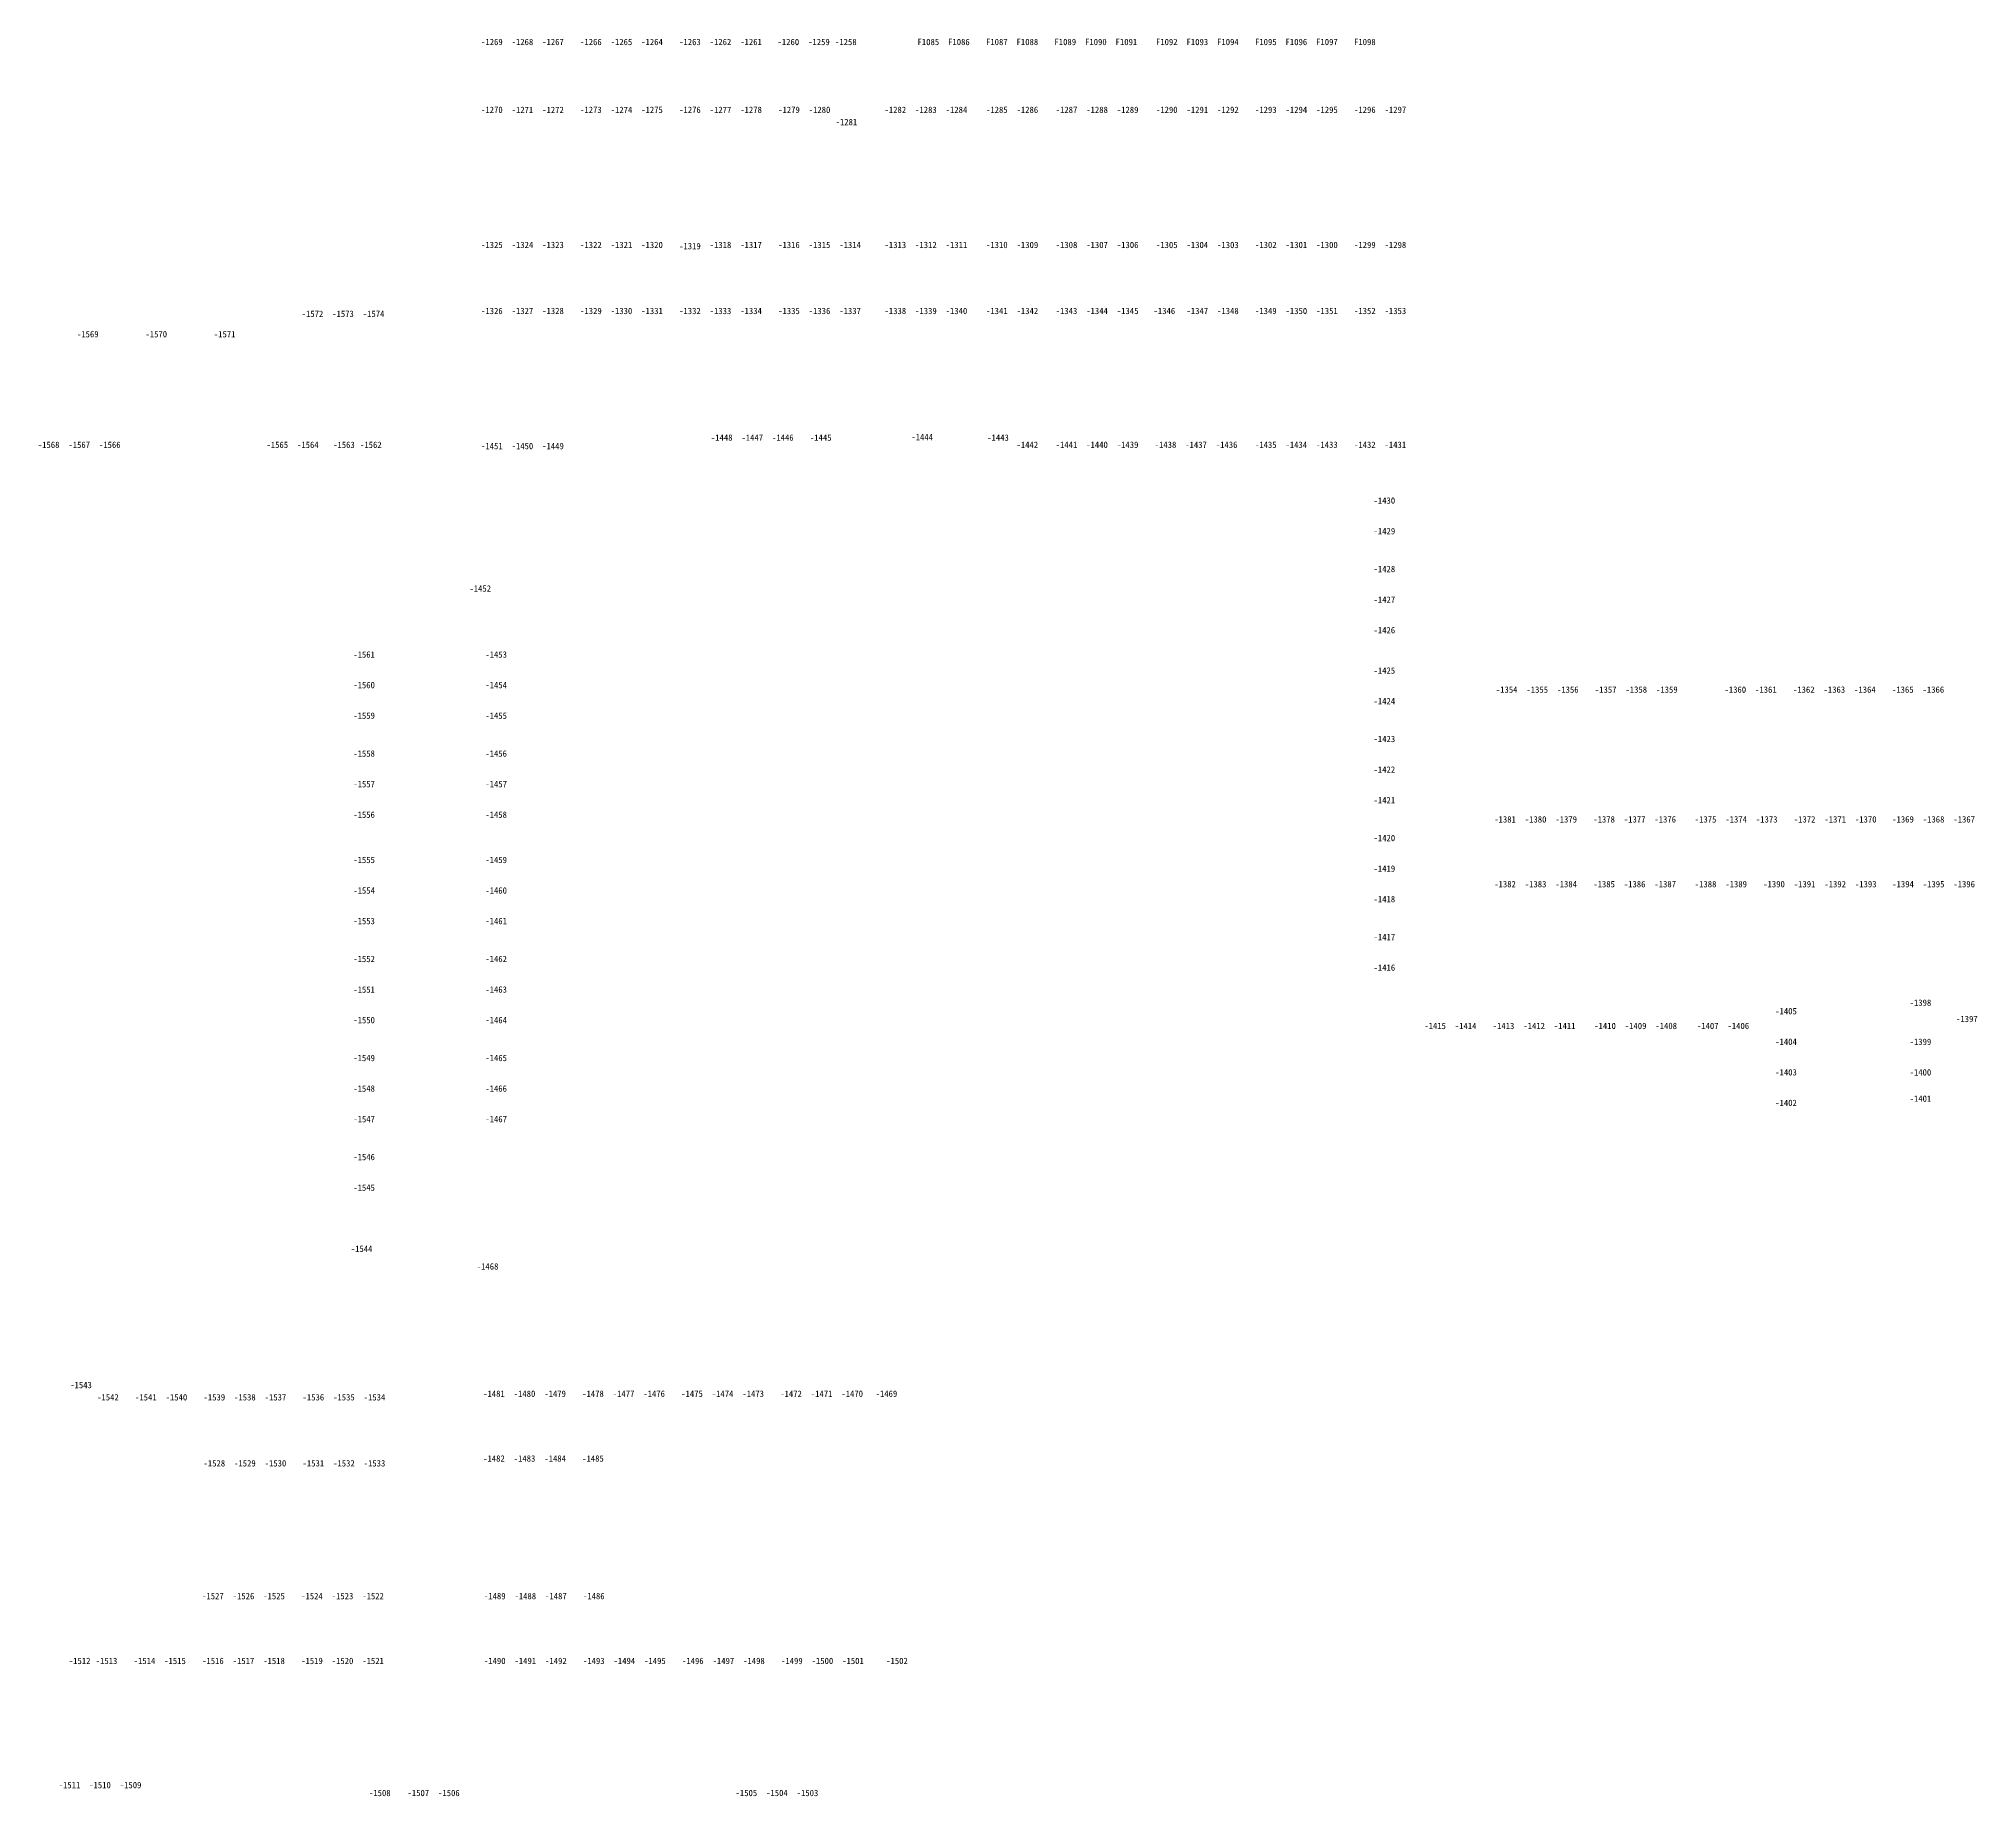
# Model space of a CAD drawing. Header units: millimetres. Extents: x -248992 to 1906102, y -24098 to 332602.
# Drawn here: x -242492 to -83946, y -1826 to 141914 of the extents above; entities that cross this region are included whole.
import ezdxf
from ezdxf.enums import TextEntityAlignment as Align

# ---------------------------------------------------------------- set-up
doc = ezdxf.new("R2010")
doc.units = ezdxf.units.MM
doc.header["$LTSCALE"] = 100
doc.layers.add('a_parking_number', color=120, linetype='Continuous')
doc.styles.add('华文细黑', font='STXIHEI.TTF')

msp = doc.modelspace()

# ---------------------------------------------------------------- texts
at = {"layer": 'a_parking_number', "style": '华文细黑'}
for s, p in [('-1269', (-205433.1, 141650)), ('-1268', (-202933.1, 141650)), ('-1267', (-200433.1, 141650)), ('-1266', (-197333.1, 141650)), ('-1265', (-194833.1, 141650)), ('-1264', (-192333.1, 141650)), ('-1263', (-189233.1, 141650)), ('-1262', (-186733.1, 141650)), ('-1261', (-184233.1, 141650)), ('-1260', (-181183.1, 141650)), ('-1259', (-178683.1, 141650)), ('-1258', (-176483.1, 141650)), ('F1085', (-169733.1, 141650)), ('F1086', (-167233.1, 141650)), ('F1087', (-164133.1, 141650)), ('F1088', (-161633.1, 141650)), ('F1089', (-158533.1, 141650)), ('F1090', (-156033.1, 141650)), ('F1091', (-153533.1, 141650)), ('F1092', (-150233.1, 141650)), ('F1093', (-147733.1, 141650)), ('F1094', (-145233.1, 141650)), ('F1095', (-142133.1, 141650)), ('F1096', (-139633.1, 141650)), ('F1097', (-137133.1, 141650)), ('F1098', (-134033.1, 141650)), ('-1270', (-205433.1, 136100, 0)), ('-1271', (-202933.1, 136100, 0)), ('-1272', (-200433.1, 136100, 0)), ('-1273', (-197333.1, 136100, 0)), ('-1274', (-194833.1, 136100, 0)), ('-1275', (-192333.1, 136100, 0)), ('-1276', (-189233.1, 136100, 0)), ('-1277', (-186733.1, 136100, 0)), ('-1278', (-184233.1, 136100, 0)), ('-1279', (-181133.1, 136100)), ('-1280', (-178633.1, 136100)), ('-1282', (-172433.1, 136100, 0)), ('-1283', (-169933.1, 136100, 0)), ('-1284', (-167433.1, 136100, 0)), ('-1285', (-164133.1, 136100, 0)), ('-1286', (-161633.1, 136100, 0)), ('-1287', (-158433.1, 136100, 0)), ('-1288', (-155933.1, 136100, 0)), ('-1289', (-153433.1, 136100, 0)), ('-1290', (-150233.1, 136100, 0)), ('-1291', (-147733.1, 136100, 0)), ('-1292', (-145233.1, 136100, 0)), ('-1293', (-142133.1, 136100, 0)), ('-1294', (-139633.1, 136100, 0)), ('-1295', (-137133.1, 136100, 0)), ('-1296', (-134033.1, 136100, 0)), ('-1297', (-131533.1, 136100, 0)), ('-1281', (-176433.1, 135100)), ('-1325', (-205433.1, 125050, 0)), ('-1324', (-202933.1, 125050, 0)), ('-1323', (-200433.1, 125050, 0)), ('-1322', (-197333.1, 125050, 0)), ('-1321', (-194833.1, 125050, 0)), ('-1320', (-192333.1, 125050, 0)), ('-1318', (-186733.1, 125050, 0)), ('-1317', (-184233.1, 125050, 0)), ('-1316', (-181133.1, 125050, 0)), ('-1315', (-178633.1, 125050, 0)), ('-1314', (-176133.1, 125050)), ('-1313', (-172433.1, 125050, 0)), ('-1312', (-169933.1, 125050, 0)), ('-1311', (-167433.1, 125050, 0)), ('-1310', (-164133.1, 125050, 0)), ('-1309', (-161633.1, 125050, 0)), ('-1308', (-158433.1, 125050, 0)), ('-1307', (-155933.1, 125050, 0)), ('-1306', (-153433.1, 125050, 0)), ('-1305', (-150233.1, 125050, 0)), ('-1304', (-147733.1, 125050, 0)), ('-1303', (-145233.1, 125050, 0)), ('-1302', (-142133.1, 125050, 0)), ('-1301', (-139633.1, 125050, 0)), ('-1300', (-137133.1, 125050, 0)), ('-1299', (-134033.1, 125050, 0)), ('-1298', (-131533.1, 125050, 0)), ('-1319', (-189233.1, 124950, 0)), ('-1572', (-220106.1, 119414.4, 0)), ('-1573', (-217606.1, 119414.4, 0)), ('-1574', (-215106.1, 119414.4, 0)), ('-1326', (-205433.1, 119650, 0)), ('-1327', (-202933.1, 119650, 0)), ('-1328', (-200433.1, 119650, 0)), ('-1329', (-197333.1, 119650, 0)), ('-1330', (-194833.1, 119650, 0)), ('-1331', (-192333.1, 119650, 0)), ('-1332', (-189233.1, 119650, 0)), ('-1333', (-186733.1, 119650, 0)), ('-1334', (-184233.1, 119650, 0)), ('-1335', (-181133.1, 119650, 0)), ('-1336', (-178633.1, 119650, 0)), ('-1337', (-176133.1, 119650, 0)), ('-1338', (-172433.1, 119650, 0)), ('-1339', (-169933.1, 119650, 0)), ('-1340', (-167433.1, 119650, 0)), ('-1341', (-164133.1, 119650, 0)), ('-1342', (-161633.1, 119650, 0)), ('-1343', (-158433.1, 119650, 0)), ('-1344', (-155933.1, 119650, 0)), ('-1345', (-153433.1, 119650, 0)), ('-1346', (-150430.6, 119650, 0)), ('-1347', (-147733.1, 119650, 0)), ('-1348', (-145233.1, 119650, 0)), ('-1349', (-142133.1, 119650, 0)), ('-1350', (-139633.1, 119650, 0)), ('-1351', (-137133.1, 119650, 0)), ('-1352', (-134033.1, 119650, 0)), ('-1353', (-131533.1, 119650, 0)), ('-1569', (-238483.1, 117750)), ('-1570', (-232883.1, 117750)), ('-1571', (-227283.1, 117750, 0)), ('-1448', (-186635.4, 109290.3, 0)), ('-1447', (-184135.4, 109290.3)), ('-1446', (-181635.4, 109290.3, 0)), ('-1445', (-178535.4, 109290.3)), ('-1444', (-170235.4, 109340.3, 0)), ('-1443', (-164035.4, 109290.3, 0)), ('-1568', (-241683.1, 108700, 0)), ('-1567', (-239183.1, 108700, 0)), ('-1566', (-236683.1, 108700, 0)), ('-1565', (-222983.1, 108700, 0)), ('-1564', (-220483.1, 108700, 0)), ('-1563', (-217532.8, 108700)), ('-1562', (-215332.8, 108700)), ('-1451', (-205433.1, 108600, 0)), ('-1450', (-202933.1, 108600, 0)), ('-1449', (-200433.1, 108600)), ('-1442', (-161636.8, 108705.1)), ('-1441', (-158436.8, 108705.1)), ('-1440', (-155936.8, 108705.1, 0)), ('-1439', (-153436.8, 108705.1)), ('-1438', (-150336.8, 108705.1, 0)), ('-1437', (-147836.8, 108705.1, 0)), ('-1436', (-145336.8, 108705.1, 0)), ('-1435', (-142136.8, 108705.1, 0)), ('-1434', (-139636.8, 108705.1, 0)), ('-1433', (-137136.8, 108705.1)), ('-1432', (-134036.8, 108705.1, 0)), ('-1431', (-131536.8, 108705.1)), ('-1430', (-132436.7, 104141.8, 0)), ('-1429', (-132436.7, 101641.8, 0)), ('-1428', (-132436.7, 98541.8, 0)), ('-1452', (-206383.1, 96950)), ('-1427', (-132436.7, 96041.8, 0)), ('-1426', (-132436.7, 93541.8, 0)), ('-1561', (-215883.1, 91550, 0)), ('-1453', (-205083.1, 91550)), ('-1425', (-132436.7, 90241.7, 0)), ('-1560', (-215883.1, 89050, 0)), ('-1454', (-205083.1, 89050, 0)), ('-1354', (-122433.1, 88680)), ('-1355', (-119933.1, 88680)), ('-1356', (-117433.1, 88680, 0)), ('-1357', (-114333.1, 88680)), ('-1358', (-111833.1, 88680)), ('-1359', (-109333.1, 88680, 0)), ('-1360', (-103733.1, 88680)), ('-1361', (-101233.1, 88680, 0)), ('-1362', (-98133.1, 88680)), ('-1363', (-95633.1, 88680)), ('-1364', (-93133.1, 88680, 0)), ('-1365', (-90033.1, 88680)), ('-1366', (-87533.1, 88680, 0)), ('-1424', (-132436.7, 87741.8, 0)), ('-1559', (-215883.1, 86550, 0)), ('-1455', (-205083.1, 86550, 0)), ('-1423', (-132436.7, 84641.8, 0)), ('-1558', (-215883.1, 83450, 0)), ('-1456', (-205083.1, 83450, 0)), ('-1557', (-215883.1, 80950, 0)), ('-1457', (-205083.1, 80950, 0)), ('-1422', (-132436.7, 82141.8, 0)), ('-1421', (-132436.7, 79641.8, 0)), ('-1556', (-215883.1, 78450, 0)), ('-1458', (-205083.1, 78450, 0)), ('-1381', (-122564.8, 78067.2, 0)), ('-1380', (-120064.8, 78067.2)), ('-1379', (-117564.8, 78067.2, 0)), ('-1378', (-114464.8, 78067.2, 0)), ('-1377', (-111964.8, 78067.2)), ('-1376', (-109464.8, 78067.2, 0)), ('-1375', (-106164.8, 78067.2, 0)), ('-1374', (-103664.8, 78067.2)), ('-1373', (-101164.8, 78067.2, 0)), ('-1372', (-98064.8, 78067.2)), ('-1371', (-95564.8, 78067.2)), ('-1370', (-93064.8, 78067.2, 0)), ('-1369', (-90014.8, 78067.2, 0)), ('-1368', (-87514.8, 78067.2, 0)), ('-1367', (-85014.8, 78067.2, 0)), ('-1420', (-132436.7, 76541.8, 0)), ('-1555', (-215883.1, 74750, 0)), ('-1459', (-205083.1, 74750, 0)), ('-1419', (-132436.7, 74041.8, 0)), ('-1382', (-122564.8, 72767.2, 0)), ('-1383', (-120064.8, 72767.2, 0)), ('-1384', (-117564.8, 72767.2, 0)), ('-1385', (-114464.8, 72767.2)), ('-1386', (-111964.8, 72767.2, 0)), ('-1387', (-109464.8, 72767.2, 0)), ('-1388', (-106164.8, 72767.2)), ('-1389', (-103664.8, 72767.2)), ('-1390', (-100564.8, 72767.2, 0)), ('-1391', (-98064.8, 72767.2)), ('-1392', (-95564.8, 72767.2)), ('-1393', (-93064.8, 72767.2)), ('-1394', (-90014.8, 72767.2, 0)), ('-1395', (-87514.8, 72767.2, 0)), ('-1396', (-85014.8, 72767.2)), ('-1554', (-215883.1, 72250, 0)), ('-1460', (-205083.1, 72250, 0)), ('-1418', (-132436.7, 71541.8, 0)), ('-1553', (-215883.1, 69750, 0)), ('-1461', (-205083.1, 69750, 0)), ('-1417', (-132436.7, 68441.8, 0)), ('-1552', (-215883.1, 66650, 0)), ('-1462', (-205083.1, 66650, 0)), ('-1416', (-132436.7, 65941.8, 0)), ('-1551', (-215883.1, 64150, 0)), ('-1463', (-205083.1, 64150, 0)), ('-1550', (-215883.1, 61650, 0)), ('-1464', (-205083.1, 61650, 0)), ('-1405', (-99583.1, 62380, 0)), ('-1398', (-88591.6, 63074, 0)), ('-1397', (-84794.1, 61745.3)), ('-1415', (-128286.7, 61171.8, 0)), ('-1414', (-125786.7, 61171.8, 0)), ('-1413', (-122686.7, 61171.8, 0)), ('-1412', (-120186.7, 61171.8, 0)), ('-1411', (-117686.7, 61171.8, 0)), ('-1410', (-114386.7, 61171.8, 0)), ('-1409', (-111886.7, 61171.8, 0)), ('-1408', (-109386.7, 61171.8, 0)), ('-1407', (-105986.7, 61171.8, 0)), ('-1406', (-103486.7, 61171.8, 0)), ('-1549', (-215883.1, 58550, 0)), ('-1465', (-205083.1, 58550, 0)), ('-1404', (-99583.1, 59880, 0)), ('-1399', (-88591.6, 59874, 0)), ('-1403', (-99583.1, 57380, 0)), ('-1400', (-88591.6, 57374, 0)), ('-1548', (-215883.1, 56050, 0)), ('-1466', (-205083.1, 56050, 0)), ('-1402', (-99583.1, 54880)), ('-1401', (-88591.6, 55224, 0)), ('-1547', (-215883.1, 53550, 0)), ('-1467', (-205083.1, 53550, 0)), ('-1546', (-215883.1, 50450, 0)), ('-1545', (-215883.1, 47950)), ('-1544', (-216083.1, 42950)), ('-1468', (-205783.1, 41500)), ('-1543', (-239033.1, 31800)), ('-1542', (-236833.1, 30800)), ('-1541', (-233733.1, 30800)), ('-1540', (-231233.1, 30800, 0)), ('-1539', (-228133.1, 30800)), ('-1538', (-225633.1, 30800, 0)), ('-1537', (-223133.1, 30800, 0)), ('-1536', (-220033.1, 30800)), ('-1535', (-217533.1, 30800, 0)), ('-1534', (-215033.1, 30800, 0)), ('-1481', (-205261.3, 31091.7, 0)), ('-1480', (-202761.3, 31091.7, 0)), ('-1479', (-200261.3, 31091.7, 0)), ('-1478', (-197161.3, 31091.7, 0)), ('-1477', (-194661.3, 31091.7, 0)), ('-1476', (-192161.3, 31091.7, 0)), ('-1475', (-189061.3, 31091.7, 0)), ('-1474', (-186561.3, 31091.7, 0)), ('-1473', (-184061.3, 31091.7, 0)), ('-1472', (-180961.3, 31091.7, 0)), ('-1471', (-178461.3, 31091.7, 0)), ('-1470', (-175961.3, 31091.7, 0)), ('-1469', (-173161.3, 31091.7, 0)), ('-1528', (-228133.1, 25400)), ('-1529', (-225633.1, 25400, 0)), ('-1530', (-223133.1, 25400, 0)), ('-1531', (-220033.1, 25400)), ('-1532', (-217533.1, 25400, 0)), ('-1533', (-215033.1, 25400, 0)), ('-1482', (-205261.3, 25791.7, 0)), ('-1483', (-202761.3, 25791.7, 0)), ('-1484', (-200261.3, 25791.7, 0)), ('-1485', (-197161.3, 25791.7, 0)), ('-1527', (-228247.3, 14538, 0)), ('-1526', (-225747.3, 14538, 0)), ('-1525', (-223247.3, 14538, 0)), ('-1524', (-220147.3, 14538, 0)), ('-1523', (-217647.3, 14538, 0)), ('-1522', (-215147.3, 14538, 0)), ('-1489', (-205197.3, 14538, 0)), ('-1488', (-202697.3, 14538, 0)), ('-1487', (-200197.3, 14538, 0)), ('-1486', (-197097.3, 14538, 0)), ('-1512', (-239147.3, 9238, 0)), ('-1513', (-236947.3, 9238, 0)), ('-1514', (-233847.3, 9238, 0)), ('-1515', (-231347.3, 9238, 0)), ('-1516', (-228247.3, 9238, 0)), ('-1517', (-225747.3, 9238, 0)), ('-1518', (-223247.3, 9238, 0)), ('-1519', (-220147.3, 9238, 0)), ('-1520', (-217647.3, 9238, 0)), ('-1521', (-215147.3, 9238, 0)), ('-1490', (-205197.3, 9238, 0)), ('-1491', (-202697.3, 9238, 0)), ('-1492', (-200197.3, 9238, 0)), ('-1493', (-197097.3, 9238, 0)), ('-1494', (-194597.3, 9238, 0)), ('-1495', (-192097.3, 9238, 0)), ('-1496', (-188997.3, 9238, 0)), ('-1497', (-186497.3, 9238, 0)), ('-1498', (-183997.3, 9238, 0)), ('-1499', (-180897.3, 9238, 0)), ('-1500', (-178397.3, 9238, 0)), ('-1501', (-175897.3, 9238, 0)), ('-1502', (-172297.3, 9238, 0)), ('-1511', (-239982, -919.4, 0)), ('-1510', (-237482, -919.4, 0)), ('-1509', (-234982, -919.4)), ('-1508', (-214597.3, -1562, 0)), ('-1507', (-211447.3, -1562, 0)), ('-1506', (-208947.3, -1562, 0)), ('-1505', (-184616.9, -1562, 0)), ('-1504', (-182116.9, -1562, 0)), ('-1503', (-179616.9, -1562, 0))]:
    msp.add_text(s, height=520, dxfattribs=at).set_placement(p, align=Align.MIDDLE)

doc.saveas('drawing.dxf')
